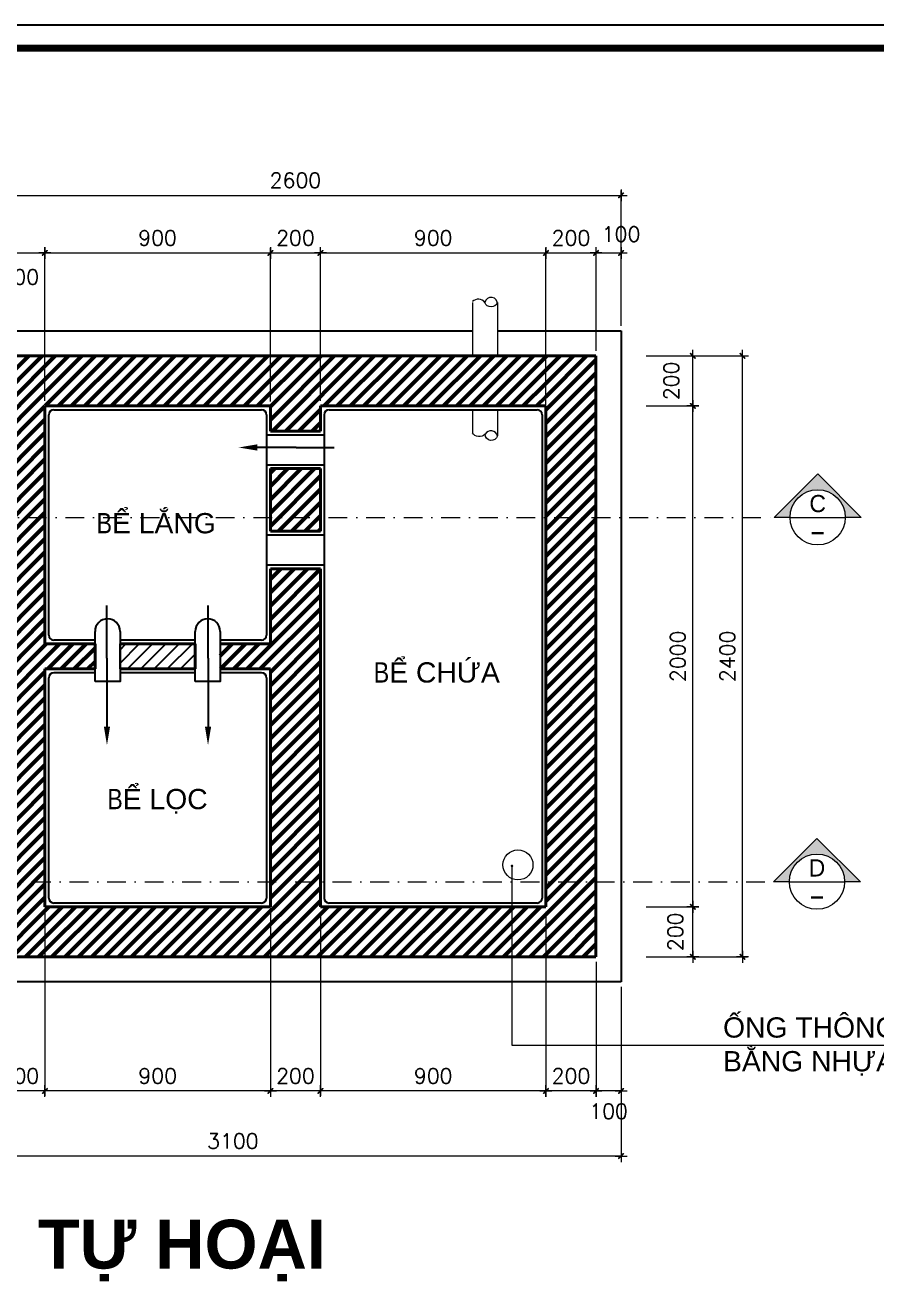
# Model space of a CAD drawing. Header units: millimetres. Extents: x 615730 to 2792744, y 139412 to 597571.
# Drawn here: x 1355554 to 1362344, y 265431 to 275537 of the extents above; entities that cross this region are included whole.
import ezdxf
from ezdxf.enums import TextEntityAlignment as Align

# ---------------------------------------------------------------- set-up
doc = ezdxf.new("R2010")
doc.units = ezdxf.units.MM
doc.header["$MEASUREMENT"] = 0
doc.header["$PDMODE"] = 34
doc.linetypes.add('DASHDOT', pattern=[1, 0.5, -0.25, 0, -0.25])
doc.layers.get('0').update_dxf_attribs({"lineweight": 5})
for name, color, linetype, lineweight in [('B', 4, 'Continuous', 18), ('DIM', 7, 'Continuous', 50), ('HATCH', 42, 'Continuous', 5), ('KT', 148, 'Continuous', 18), ('NETNGOAITUONG', 1, 'Continuous', 40), ('thay', 7, 'Continuous', 15), ('TIM TRUC', 149, 'DASHDOT', 9)]:
    doc.layers.add(name, color=color, linetype=linetype, lineweight=lineweight)
for name, color, linetype in [('GHICHU', 40, 'Continuous'), ('MB', 7, 'Continuous'), ('NET2', 5, 'Continuous'), ('TEXT', 2, 'Continuous')]:
    doc.layers.add(name, color=color, linetype=linetype)
doc.styles.add('AVO', font='', dxfattribs={"height": 200})
doc.styles.add('DIM', font='txt.shx', dxfattribs={"height": 120})
doc.styles.add('Ghi chu', font='')
doc.styles.get("Standard").update_dxf_attribs({"font": ''})
doc.styles.get('AVO').set_extended_font_data('VNI-Helve-Condense')
doc.styles.get('Ghi chu').set_extended_font_data('.VnAvantH')
doc.styles.get('Standard').set_extended_font_data('VNI-Avo')
doc.dimstyles.new('Copy of vu linh50', dxfattribs={"dimscale": 0, "dimtxt": 180, "dimasz": 0.3, "dimexe": 40, "dimexo": 40, "dimgap": 60, "dimtad": 1, "dimdec": 0, "dimlfac": 0.5, "dimtxsty": 'DIM', "dimblk": 'TICK', "dimcen": 250, "dimdle": 40, "dimclrd": 250, "dimclre": 250, "dimclrt": 2, "dimadec": 0, "dimazin": 0, "dimtfac": 1, "dimtdec": 0, "dimtix": 1, "dimtmove": 2, "dimatfit": 3, "dimldrblk": 'DOT', "dimfxl": 1, "dimlwd": -1, "dimlwe": -1, "dimarcsym": 0})
doc.dimstyles.new('vu linh', dxfattribs={"dimscale": 0, "dimtxt": 140, "dimasz": 30, "dimexe": 40, "dimexo": 40, "dimgap": 60, "dimtad": 1, "dimdec": 0, "dimtxsty": 'DIM', "dimblk": 'TICK', "dimcen": 250, "dimdle": 40, "dimclrd": 250, "dimclre": 250, "dimclrt": 2, "dimadec": 0, "dimazin": 0, "dimtfac": 1, "dimtdec": 0, "dimtix": 1, "dimtmove": 2, "dimatfit": 3, "dimldrblk": 'DOT', "dimfxl": 1, "dimlwd": -1, "dimlwe": -1, "dimarcsym": 0})

# ---------------------------------------------------------------- blocks, each defined once
blk = doc.blocks.new('TICK')
at = {"layer": 'B', "ltscale": 3000}
h = blk.add_hatch(color=256, dxfattribs=at)
edge = h.paths.add_edge_path()
edge.add_line((-68.75, -79.36), (-79.36, -68.75))
edge.add_arc((-68.75, -58.15), 15, 135, 225, ccw=False)
edge.add_line((-79.36, -47.54), (47.54, 79.36))
edge.add_arc((58.15, 68.75), 15, 45, 135, ccw=False)
edge.add_line((68.75, 79.36), (79.36, 68.75))
edge.add_arc((68.75, 58.15), 15, -45, 45, ccw=False)
edge.add_line((79.36, 47.54), (-47.54, -79.36))
edge.add_arc((-58.15, -68.75), 15, 225, 315, ccw=False)
for p, q in [((0, 158.16), (0, -158.16)), ((-158.16, 0), (158.16, 0))]:
    blk.add_line(p, q, dxfattribs=at)
blk = doc.blocks.new('*D2500')
at = {"layer": 'DEFPOINTS', "color": 0, "ltscale": 10, "transparency": 16777216}
for p in [(1360472, 272897), (1360884, 272897), (1360472, 272497)]:
    blk.add_point(p, dxfattribs=at)
at = {"layer": 'KT', "color": 250, "ltscale": 10, "transparency": 16777216}
for p, q in [((1360512, 272897), (1360924, 272897)), ((1360884, 272497), (1360884, 272896)), ((1360512, 272497), (1360924, 272497))]:
    blk.add_line(p, q, dxfattribs=at)
at = {"layer": 'KT', "color": 250, "ltscale": 10, "transparency": 16777216, "xscale": 0.3, "yscale": 0.3, "zscale": 0.3}
for p, rotation in [((1360884, 272897), 90), ((1360884, 272497), 270)]:
    blk.add_blockref('TICK', p, dxfattribs=dict(at, rotation=rotation))
at = {"layer": 'KT', "color": 2, "ltscale": 10, "transparency": 16777216, "insert": (1360712, 272697), "char_height": 120, "attachment_point": 5, "rotation": 90, "style": 'DIM'}
blk.add_mtext('200', dxfattribs=at)
blk = doc.blocks.new('_DOT')
at = {"color": 0, "linetype": 'ByBlock'}
blk.add_line((-0.5, 0), (-1, 0), dxfattribs=at)
at = {"color": 0, "linetype": 'ByBlock', "const_width": 0.5}
blk.add_lwpolyline([(-0.25, 0, 1), (0.25, 0, 1)], format="xyb", close=True, dxfattribs=at)
blk = doc.blocks.new('*D2501')
at = {"layer": 'DEFPOINTS', "color": 0, "ltscale": 10, "transparency": 16777216}
for p in [(1360472, 268497), (1360884, 268497), (1360472, 268097)]:
    blk.add_point(p, dxfattribs=at)
at = {"layer": 'KT', "color": 250, "ltscale": 10, "transparency": 16777216}
for p, q in [((1360512, 268497), (1360924, 268497)), ((1360884, 268097), (1360884, 268496)), ((1360512, 268097), (1360924, 268097))]:
    blk.add_line(p, q, dxfattribs=at)
at = {"layer": 'KT', "color": 250, "ltscale": 10, "transparency": 16777216, "xscale": 0.3, "yscale": 0.3, "zscale": 0.3}
for p, rotation in [((1360884, 268497), 90), ((1360884, 268097), 270)]:
    blk.add_blockref('TICK', p, dxfattribs=dict(at, rotation=rotation))
at = {"layer": 'KT', "color": 2, "ltscale": 10, "transparency": 16777216, "insert": (1360744, 268297), "char_height": 120, "attachment_point": 5, "rotation": 90, "style": 'DIM'}
blk.add_mtext('200', dxfattribs=at)
blk = doc.blocks.new('*X631')
at = {"color": 0}
for p, q in [((59070.5, -71815), (59146.9, -71738.5)), ((59070.5, -71762), (59093.9, -71738.5)), ((59100, -71838.5), (59200, -71738.5)), ((59153, -71838.5), (59253, -71738.5)), ((59206, -71838.5), (59306, -71738.5)), ((59259.1, -71838.5), (59359.1, -71738.5)), ((59312.1, -71838.5), (59370.5, -71780.2)), ((59365.1, -71838.5), (59370.5, -71833.2))]:
    blk.add_line(p, q, dxfattribs=at)
blk = doc.blocks.new('*X630')
at = {"color": 0}
for p, q in [((58570.5, -70777), (58759, -70588.5)), ((58570.5, -70724), (58705.9, -70588.5)), ((58570.5, -70671), (58652.9, -70588.5)), ((58570.5, -70617.9), (58599.9, -70588.5)), ((58770.5, -70736.1), (58918.1, -70588.5)), ((58770.5, -70683.1), (58865, -70588.5)), ((58770.5, -70630.1), (58812, -70588.5)), ((58771.1, -70788.5), (58971.1, -70588.5)), ((58824.1, -70788.5), (59024.1, -70588.5)), ((58877.2, -70788.5), (59077.2, -70588.5)), ((58930.2, -70788.5), (59130.2, -70588.5)), ((58983.2, -70788.5), (59183.2, -70588.5)), ((59036.3, -70788.5), (59236.3, -70588.5)), ((59089.3, -70788.5), (59289.3, -70588.5)), ((59142.3, -70788.5), (59342.3, -70588.5)), ((59195.4, -70788.5), (59395.4, -70588.5)), ((59248.4, -70788.5), (59448.4, -70588.5)), ((59301.4, -70788.5), (59501.4, -70588.5)), ((59354.5, -70788.5), (59554.5, -70588.5)), ((59407.5, -70788.5), (59607.5, -70588.5)), ((59460.5, -70788.5), (59660.5, -70588.5)), ((59513.6, -70788.5), (59713.6, -70588.5)), ((59566.6, -70788.5), (59766.6, -70588.5)), ((59619.6, -70788.5), (59819.6, -70588.5)), ((59670.5, -70843.8), (59925.7, -70588.5)), ((59670.5, -70790.7), (59872.7, -70588.5)), ((59678.7, -70888.5), (59978.7, -70588.5)), ((59731.8, -70888.5), (60031.8, -70588.5)), ((59884.8, -70788.5), (60084.8, -70588.5)), ((59937.8, -70788.5), (60137.8, -70588.5)), ((59990.9, -70788.5), (60190.9, -70588.5)), ((60043.9, -70788.5), (60243.9, -70588.5)), ((60096.9, -70788.5), (60296.9, -70588.5)), ((60150, -70788.5), (60350, -70588.5)), ((60203, -70788.5), (60403, -70588.5)), ((60256, -70788.5), (60456, -70588.5)), ((60309.1, -70788.5), (60509.1, -70588.5)), ((60362.1, -70788.5), (60562.1, -70588.5)), ((60415.1, -70788.5), (60615.1, -70588.5)), ((60468.2, -70788.5), (60668.2, -70588.5)), ((60521.2, -70788.5), (60721.2, -70588.5)), ((60574.2, -70788.5), (60770.5, -70592.3)), ((60770.5, -70592.3), (60774.2, -70588.5)), ((60770.5, -70645.3), (60827.3, -70588.5)), ((60770.5, -70698.4), (60880.3, -70588.5)), ((60770.5, -70751.4), (60933.3, -70588.5)), ((58570.5, -70830.1), (58770.5, -70630.1)), ((60770.5, -70804.4), (60970.5, -70604.4)), ((58570.5, -70883.1), (58770.5, -70683.1)), ((60627.3, -70788.5), (60770.5, -70645.3)), ((60770.5, -70857.5), (60970.5, -70657.5)), ((58570.5, -70936.1), (58770.5, -70736.1)), ((60680.3, -70788.5), (60770.5, -70698.4)), ((60770.5, -70910.5), (60970.5, -70710.5)), ((58570.5, -70989.2), (58770.5, -70789.2)), ((60733.3, -70788.5), (60770.5, -70751.4)), ((60770.5, -70963.5), (60970.5, -70763.5)), ((58570.5, -71042.2), (58770.5, -70842.2)), ((59784.8, -70888.5), (59870.5, -70802.9)), ((60770.5, -71016.6), (60970.5, -70816.6)), ((58570.5, -71095.2), (58770.5, -70895.2)), ((59837.8, -70888.5), (59870.5, -70855.9)), ((60770.5, -71069.6), (60970.5, -70869.6)), ((60770.5, -71122.6), (60970.5, -70922.6)), ((58570.5, -71148.3), (58770.5, -70948.3)), ((60770.5, -71175.7), (60970.5, -70975.7)), ((58570.5, -71201.3), (58770.5, -71001.3)), ((59670.5, -71215), (59846.9, -71038.5)), ((59670.5, -71162), (59793.9, -71038.5)), ((59670.5, -71108.9), (59740.9, -71038.5)), ((59670.5, -71055.9), (59687.8, -71038.5)), ((60770.5, -71228.7), (60970.5, -71028.7)), ((58570.5, -71254.3), (58770.5, -71054.3)), ((59670.5, -71268), (59870.5, -71068)), ((60770.5, -71281.7), (60970.5, -71081.7)), ((58570.5, -71307.4), (58770.5, -71107.4)), ((59703, -71288.5), (59870.5, -71121.1)), ((60770.5, -71334.8), (60970.5, -71134.8)), ((58570.5, -71360.4), (58770.5, -71160.4)), ((59756, -71288.5), (59870.5, -71174.1)), ((60770.5, -71387.8), (60970.5, -71187.8)), ((58570.5, -71413.4), (58770.5, -71213.4)), ((59809.1, -71288.5), (59870.5, -71227.1)), ((60770.5, -71440.8), (60970.5, -71240.8)), ((58570.5, -71466.5), (58770.5, -71266.5)), ((59862.1, -71288.5), (59870.5, -71280.2)), ((60770.5, -71493.9), (60970.5, -71293.9)), ((58570.5, -71519.5), (58770.5, -71319.5)), ((60770.5, -71546.9), (60970.5, -71346.9)), ((58570.5, -71572.5), (58770.5, -71372.5)), ((60770.5, -71599.9), (60970.5, -71399.9)), ((58570.5, -71625.6), (58770.5, -71425.6)), ((59670.5, -71586.2), (59818.2, -71438.5)), ((59670.5, -71533.2), (59765.1, -71438.5)), ((59670.5, -71480.2), (59712.1, -71438.5)), ((59670.5, -71639.3), (59870.5, -71439.3)), ((58570.5, -71678.6), (58770.5, -71478.6)), ((59670.5, -71692.3), (59870.5, -71492.3)), ((60770.5, -71653), (60970.5, -71453)), ((58570.5, -71731.6), (58770.5, -71531.6)), ((59577.3, -71838.5), (59870.5, -71545.3)), ((60770.5, -71706), (60970.5, -71506)), ((58570.5, -71784.7), (58770.5, -71584.7)), ((59630.3, -71838.5), (59870.5, -71598.4)), ((60770.5, -71759), (60970.5, -71559)), ((58570.5, -71837.7), (58770.5, -71637.7)), ((59670.5, -71851.4), (59870.5, -71651.4)), ((60770.5, -71812.1), (60970.5, -71612.1)), ((58570.5, -71890.7), (58770.5, -71690.7)), ((59670.5, -71904.4), (59870.5, -71704.4)), ((60770.5, -71865.1), (60970.5, -71665.1)), ((58570.5, -71996.8), (58828.7, -71738.5)), ((58570.5, -71943.8), (58775.7, -71738.5)), ((58781.8, -71838.5), (58881.8, -71738.5)), ((58834.8, -71838.5), (58934.8, -71738.5)), ((59470.5, -71786.2), (59518.2, -71738.5)), ((59471.2, -71838.5), (59571.2, -71738.5)), ((59524.2, -71838.5), (59624.2, -71738.5)), ((60770.5, -71918.1), (60970.5, -71718.1)), ((58887.8, -71838.5), (58970.5, -71755.9)), ((59670.5, -71957.5), (59870.5, -71757.5)), ((60770.5, -71971.2), (60970.5, -71771.2)), ((58570.5, -72049.8), (58770.5, -71849.8)), ((58940.9, -71838.5), (58970.5, -71808.9)), ((59670.5, -72010.5), (59870.5, -71810.5)), ((60770.5, -72024.2), (60970.5, -71824.2)), ((58570.5, -72102.9), (58770.5, -71902.9)), ((59670.5, -72063.5), (59870.5, -71863.5)), ((60770.5, -72077.2), (60970.5, -71877.2)), ((58570.5, -72155.9), (58770.5, -71955.9)), ((59670.5, -72116.6), (59870.5, -71916.6)), ((60770.5, -72130.3), (60970.5, -71930.3)), ((59670.5, -72169.6), (59870.5, -71969.6)), ((60770.5, -72183.3), (60970.5, -71983.3)), ((58570.5, -72208.9), (58770.5, -72008.9)), ((59670.5, -72222.6), (59870.5, -72022.6)), ((60770.5, -72236.3), (60970.5, -72036.3)), ((58570.5, -72262), (58770.5, -72062)), ((59670.5, -72275.7), (59870.5, -72075.7)), ((60770.5, -72289.4), (60970.5, -72089.4)), ((58570.5, -72315), (58770.5, -72115)), ((59670.5, -72328.7), (59870.5, -72128.7)), ((60770.5, -72342.4), (60970.5, -72142.4)), ((58570.5, -72368), (58770.5, -72168)), ((59670.5, -72381.7), (59870.5, -72181.7)), ((60770.5, -72395.4), (60970.5, -72195.4)), ((58570.5, -72421.1), (58770.5, -72221.1)), ((59670.5, -72434.8), (59870.5, -72234.8)), ((60770.5, -72448.5), (60970.5, -72248.5)), ((58570.5, -72474.1), (58770.5, -72274.1)), ((59670.5, -72487.8), (59870.5, -72287.8)), ((60770.5, -72501.5), (60970.5, -72301.5)), ((58570.5, -72527.1), (58770.5, -72327.1)), ((59670.5, -72540.8), (59870.5, -72340.8)), ((60770.5, -72554.5), (60970.5, -72354.5)), ((58070.5, -72549.8), (58231.8, -72388.5)), ((58070.5, -72496.8), (58178.7, -72388.5)), ((58070.5, -72443.8), (58125.7, -72388.5)), ((58070.5, -72390.7), (58072.7, -72388.5)), ((58184.8, -72488.5), (58284.8, -72388.5)), ((58237.8, -72488.5), (58337.8, -72388.5)), ((58290.9, -72488.5), (58390.9, -72388.5)), ((58343.9, -72488.5), (58443.9, -72388.5)), ((58396.9, -72488.5), (58496.9, -72388.5)), ((58450, -72488.5), (58550, -72388.5)), ((58570.5, -72580.2), (58770.5, -72380.2)), ((59670.5, -72593.9), (59870.5, -72393.9)), ((60770.5, -72607.5), (60970.5, -72407.5)), ((58503, -72488.5), (58570.5, -72421.1)), ((58570.5, -72633.2), (58770.5, -72433.2)), ((59670.5, -72646.9), (59870.5, -72446.9)), ((60770.5, -72660.6), (60970.5, -72460.6)), ((58070.5, -72602.9), (58170.5, -72502.9)), ((58556, -72488.5), (58570.5, -72474.1)), ((58570.5, -72686.2), (58770.5, -72486.2)), ((59670.5, -72699.9), (59870.5, -72499.9)), ((58070.5, -72655.9), (58170.5, -72555.9)), ((58570.5, -72739.3), (58770.5, -72539.3)), ((59670.5, -72753), (59870.5, -72553)), ((60770.5, -72713.6), (60970.5, -72513.6)), ((58070.5, -72708.9), (58170.5, -72608.9)), ((58570.5, -72792.3), (58770.5, -72592.3)), ((59487.9, -72988.5), (59870.5, -72606)), ((60770.5, -72766.6), (60970.5, -72566.6)), ((58070.5, -72762), (58170.5, -72662)), ((58570.5, -72845.3), (58770.5, -72645.3)), ((59540.9, -72988.5), (59870.5, -72659)), ((60770.5, -72819.7), (60970.5, -72619.7)), ((58070.5, -72815), (58170.5, -72715)), ((58570.5, -72898.4), (58770.5, -72698.4)), ((59594, -72988.5), (59870.5, -72712.1)), ((60770.5, -72872.7), (60970.5, -72672.7)), ((58570.5, -72951.4), (58770.5, -72751.4)), ((59647, -72988.5), (59870.5, -72765.1)), ((60770.5, -72925.7), (60970.5, -72725.7)), ((58070.5, -72868), (58170.5, -72768)), ((58586.3, -72988.5), (58770.5, -72804.4)), ((58770.5, -72804.4), (58786.3, -72788.5)), ((58770.5, -72857.5), (58839.4, -72788.5)), ((58770.5, -72910.5), (58892.4, -72788.5)), ((58770.5, -72963.5), (58945.4, -72788.5)), ((58798.5, -72988.5), (58998.5, -72788.5)), ((58851.5, -72988.5), (59051.5, -72788.5)), ((58904.5, -72988.5), (59104.5, -72788.5)), ((58957.6, -72988.5), (59157.6, -72788.5)), ((59010.6, -72988.5), (59210.6, -72788.5)), ((59063.6, -72988.5), (59263.6, -72788.5)), ((59116.7, -72988.5), (59316.7, -72788.5)), ((59169.7, -72988.5), (59369.7, -72788.5)), ((59222.7, -72988.5), (59422.7, -72788.5)), ((59275.8, -72988.5), (59475.8, -72788.5)), ((59328.8, -72988.5), (59528.8, -72788.5)), ((59381.8, -72988.5), (59581.8, -72788.5)), ((59434.9, -72988.5), (59634.9, -72788.5)), ((59700, -72988.5), (59900, -72788.5)), ((59753.1, -72988.5), (59953.1, -72788.5)), ((59806.1, -72988.5), (60006.1, -72788.5)), ((59859.1, -72988.5), (60059.1, -72788.5)), ((59912.2, -72988.5), (60112.2, -72788.5)), ((59965.2, -72988.5), (60165.2, -72788.5)), ((60018.2, -72988.5), (60218.2, -72788.5)), ((60071.3, -72988.5), (60271.3, -72788.5)), ((60124.3, -72988.5), (60324.3, -72788.5)), ((60177.3, -72988.5), (60377.3, -72788.5)), ((60230.4, -72988.5), (60430.4, -72788.5)), ((60283.4, -72988.5), (60483.4, -72788.5)), ((60336.4, -72988.5), (60536.4, -72788.5)), ((60389.5, -72988.5), (60589.5, -72788.5)), ((60442.5, -72988.5), (60642.5, -72788.5)), ((60495.5, -72988.5), (60695.5, -72788.5)), ((60548.6, -72988.5), (60748.6, -72788.5)), ((60770.5, -72978.8), (60970.5, -72778.8)), ((58070.5, -72921.1), (58170.5, -72821.1)), ((58639.4, -72988.5), (58770.5, -72857.5)), ((60601.6, -72988.5), (60770.5, -72819.7)), ((60813.7, -72988.5), (60970.5, -72831.8)), ((58070.5, -72974.1), (58170.5, -72874.1)), ((58109.1, -72988.5), (58209.1, -72888.5)), ((58162.1, -72988.5), (58262.1, -72888.5)), ((58215.1, -72988.5), (58315.1, -72888.5)), ((58268.2, -72988.5), (58368.2, -72888.5)), ((58321.2, -72988.5), (58421.2, -72888.5)), ((58374.2, -72988.5), (58474.2, -72888.5)), ((58427.3, -72988.5), (58527.3, -72888.5)), ((58480.3, -72988.5), (58570.5, -72898.4)), ((58692.4, -72988.5), (58770.5, -72910.5)), ((60654.6, -72988.5), (60770.5, -72872.7)), ((60866.8, -72988.5), (60970.5, -72884.8)), ((58533.3, -72988.5), (58570.5, -72951.4)), ((58745.4, -72988.5), (58770.5, -72963.5)), ((60707.7, -72988.5), (60770.5, -72925.7)), ((60919.8, -72988.5), (60970.5, -72937.9)), ((60760.7, -72988.5), (60770.5, -72978.8))]:
    blk.add_line(p, q, dxfattribs=at)
blk = doc.blocks.new('*D2502')
at = {"layer": 'DEFPOINTS', "color": 0, "ltscale": 10, "transparency": 16777216}
for p in [(1360524, 272897), (1361280, 272897), (1360524, 268097)]:
    blk.add_point(p, dxfattribs=at)
at = {"layer": 'KT', "color": 250, "ltscale": 10, "transparency": 16777216}
for p, q in [((1360564, 272897), (1361320, 272897)), ((1361280, 268097), (1361280, 272896)), ((1360564, 268097), (1361320, 268097))]:
    blk.add_line(p, q, dxfattribs=at)
at = {"layer": 'KT', "color": 250, "ltscale": 10, "transparency": 16777216, "xscale": 0.3, "yscale": 0.3, "zscale": 0.3}
for p, rotation in [((1361280, 272897), 90), ((1361280, 268097), 270)]:
    blk.add_blockref('TICK', p, dxfattribs=dict(at, rotation=rotation))
at = {"layer": 'KT', "color": 2, "ltscale": 10, "transparency": 16777216, "insert": (1361160, 270497), "char_height": 120, "attachment_point": 5, "rotation": 90, "style": 'DIM'}
blk.add_mtext('2400', dxfattribs=at)
blk = doc.blocks.new('*D2503')
at = {"layer": 'DEFPOINTS', "color": 0, "ltscale": 10, "transparency": 16777216}
for p in [(1360472, 272497), (1360884, 272497), (1360472, 268497)]:
    blk.add_point(p, dxfattribs=at)
at = {"layer": 'KT', "color": 250, "ltscale": 10, "transparency": 16777216}
for p, q in [((1360512, 272497), (1360924, 272497)), ((1360884, 268497), (1360884, 272496)), ((1360512, 268497), (1360924, 268497))]:
    blk.add_line(p, q, dxfattribs=at)
at = {"layer": 'KT', "color": 250, "ltscale": 10, "transparency": 16777216, "xscale": 0.3, "yscale": 0.3, "zscale": 0.3}
for p, rotation in [((1360884, 272497), 90), ((1360884, 268497), 270)]:
    blk.add_blockref('TICK', p, dxfattribs=dict(at, rotation=rotation))
at = {"layer": 'KT', "color": 2, "ltscale": 10, "transparency": 16777216, "insert": (1360764, 270497), "char_height": 120, "attachment_point": 5, "rotation": 90, "style": 'DIM'}
blk.add_mtext('2000', dxfattribs=at)
blk = doc.blocks.new('*D2504')
at = {"layer": 'DEFPOINTS', "color": 0, "ltscale": 10, "transparency": 16777216}
for p in [(1360111, 268097), (1360311, 267897), (1360111, 267026)]:
    blk.add_point(p, dxfattribs=at)
at = {"layer": 'KT', "color": 250, "ltscale": 10, "transparency": 16777216}
for p, q in [((1360111, 268057), (1360111, 266986)), ((1360311, 267857), (1360311, 266986)), ((1360310, 267026), (1360111, 267026))]:
    blk.add_line(p, q, dxfattribs=at)
at = {"layer": 'KT', "color": 250, "ltscale": 10, "transparency": 16777216, "xscale": 0.3, "yscale": 0.3, "zscale": 0.3, "rotation": 180}
blk.add_blockref('TICK', (1360111, 267026), dxfattribs=at)
at = {"layer": 'KT', "color": 250, "ltscale": 10, "transparency": 16777216, "xscale": 0.3, "yscale": 0.3, "zscale": 0.3}
blk.add_blockref('TICK', (1360311, 267026), dxfattribs=at)
at = {"layer": 'KT', "color": 2, "ltscale": 10, "transparency": 16777216, "insert": (1360211, 266864), "char_height": 120, "attachment_point": 5, "style": 'DIM'}
blk.add_mtext('100', dxfattribs=at)
blk = doc.blocks.new('*D2505')
at = {"layer": 'DEFPOINTS', "color": 0, "ltscale": 10, "transparency": 16777216}
for p in [(1359711, 268497), (1360111, 268097), (1359711, 267026)]:
    blk.add_point(p, dxfattribs=at)
at = {"layer": 'KT', "color": 250, "ltscale": 10, "transparency": 16777216}
for p, q in [((1359711, 268457), (1359711, 266986)), ((1360111, 268057), (1360111, 266986)), ((1360110, 267026), (1359711, 267026))]:
    blk.add_line(p, q, dxfattribs=at)
at = {"layer": 'KT', "color": 250, "ltscale": 10, "transparency": 16777216, "xscale": 0.3, "yscale": 0.3, "zscale": 0.3, "rotation": 180}
blk.add_blockref('TICK', (1359711, 267026), dxfattribs=at)
at = {"layer": 'KT', "color": 250, "ltscale": 10, "transparency": 16777216, "xscale": 0.3, "yscale": 0.3, "zscale": 0.3}
blk.add_blockref('TICK', (1360111, 267026), dxfattribs=at)
at = {"layer": 'KT', "color": 2, "ltscale": 10, "transparency": 16777216, "insert": (1359911, 267146), "char_height": 120, "attachment_point": 5, "style": 'DIM'}
blk.add_mtext('200', dxfattribs=at)
blk = doc.blocks.new('*D2354')
at = {"layer": 'DEFPOINTS', "color": 0, "ltscale": 10, "transparency": 16777216}
for p in [(1357911, 268497), (1359711, 268497), (1357911, 267026)]:
    blk.add_point(p, dxfattribs=at)
at = {"layer": 'KT', "color": 250, "ltscale": 10, "transparency": 16777216}
for p, q in [((1357911, 268457), (1357911, 266986)), ((1359711, 268457), (1359711, 266986)), ((1359710, 267026), (1357911, 267026))]:
    blk.add_line(p, q, dxfattribs=at)
at = {"layer": 'KT', "color": 250, "ltscale": 10, "transparency": 16777216, "xscale": 0.3, "yscale": 0.3, "zscale": 0.3, "rotation": 180}
blk.add_blockref('TICK', (1357911, 267026), dxfattribs=at)
at = {"layer": 'KT', "color": 250, "ltscale": 10, "transparency": 16777216, "xscale": 0.3, "yscale": 0.3, "zscale": 0.3}
blk.add_blockref('TICK', (1359711, 267026), dxfattribs=at)
at = {"layer": 'KT', "color": 2, "ltscale": 10, "transparency": 16777216, "insert": (1358811, 267146), "char_height": 120, "attachment_point": 5, "style": 'DIM'}
blk.add_mtext('900', dxfattribs=at)
blk = doc.blocks.new('*D2355')
at = {"layer": 'DEFPOINTS', "color": 0, "ltscale": 10, "transparency": 16777216}
for p in [(1357511, 268497), (1357911, 268497), (1357511, 267026)]:
    blk.add_point(p, dxfattribs=at)
at = {"layer": 'KT', "color": 250, "ltscale": 10, "transparency": 16777216}
for p, q in [((1357511, 268457), (1357511, 266986)), ((1357911, 268457), (1357911, 266986)), ((1357510, 267026), (1357510, 267026)), ((1357911, 267026), (1357511, 267026)), ((1357911, 267026), (1357911, 267026))]:
    blk.add_line(p, q, dxfattribs=at)
at = {"layer": 'KT', "color": 250, "ltscale": 10, "transparency": 16777216, "xscale": 0.3, "yscale": 0.3, "zscale": 0.3}
blk.add_blockref('TICK', (1357511, 267026), dxfattribs=at)
at = {"layer": 'KT', "color": 250, "ltscale": 10, "transparency": 16777216, "xscale": 0.3, "yscale": 0.3, "zscale": 0.3, "rotation": 180}
blk.add_blockref('TICK', (1357911, 267026), dxfattribs=at)
at = {"layer": 'KT', "color": 2, "ltscale": 10, "transparency": 16777216, "insert": (1357711, 267146), "char_height": 120, "attachment_point": 5, "style": 'DIM'}
blk.add_mtext('200', dxfattribs=at)
blk = doc.blocks.new('*D2356')
at = {"layer": 'DEFPOINTS', "color": 0, "ltscale": 10, "transparency": 16777216}
for p in [(1355711, 268497), (1357511, 268497), (1355711, 267026)]:
    blk.add_point(p, dxfattribs=at)
at = {"layer": 'KT', "color": 250, "ltscale": 10, "transparency": 16777216}
for p, q in [((1355711, 268457), (1355711, 266986)), ((1357511, 268457), (1357511, 266986)), ((1357510, 267026), (1355711, 267026))]:
    blk.add_line(p, q, dxfattribs=at)
at = {"layer": 'KT', "color": 250, "ltscale": 10, "transparency": 16777216, "xscale": 0.3, "yscale": 0.3, "zscale": 0.3, "rotation": 180}
blk.add_blockref('TICK', (1355711, 267026), dxfattribs=at)
at = {"layer": 'KT', "color": 250, "ltscale": 10, "transparency": 16777216, "xscale": 0.3, "yscale": 0.3, "zscale": 0.3}
blk.add_blockref('TICK', (1357511, 267026), dxfattribs=at)
at = {"layer": 'KT', "color": 2, "ltscale": 10, "transparency": 16777216, "insert": (1356611, 267146), "char_height": 120, "attachment_point": 5, "style": 'DIM'}
blk.add_mtext('900', dxfattribs=at)
blk = doc.blocks.new('*D2357')
at = {"layer": 'DEFPOINTS', "color": 0, "ltscale": 10, "transparency": 16777216}
for p in [(1355711, 268497), (1355311, 268277), (1355311, 267026)]:
    blk.add_point(p, dxfattribs=at)
at = {"layer": 'KT', "color": 250, "ltscale": 10, "transparency": 16777216}
for p, q in [((1355711, 268457), (1355711, 266986)), ((1355311, 268237), (1355311, 266986)), ((1355310, 267026), (1355310, 267026)), ((1355711, 267026), (1355311, 267026)), ((1355711, 267026), (1355711, 267026))]:
    blk.add_line(p, q, dxfattribs=at)
at = {"layer": 'KT', "color": 250, "ltscale": 10, "transparency": 16777216, "xscale": 0.3, "yscale": 0.3, "zscale": 0.3}
blk.add_blockref('TICK', (1355311, 267026), dxfattribs=at)
at = {"layer": 'KT', "color": 250, "ltscale": 10, "transparency": 16777216, "xscale": 0.3, "yscale": 0.3, "zscale": 0.3, "rotation": 180}
blk.add_blockref('TICK', (1355711, 267026), dxfattribs=at)
at = {"layer": 'KT', "color": 2, "ltscale": 10, "transparency": 16777216, "insert": (1355511, 267146), "char_height": 120, "attachment_point": 5, "style": 'DIM'}
blk.add_mtext('200', dxfattribs=at)
blk = doc.blocks.new('*D2364')
at = {"layer": 'DEFPOINTS', "color": 0, "ltscale": 10, "transparency": 16777216}
for p in [(1354111, 267857), (1360311, 267857), (1354111, 266506)]:
    blk.add_point(p, dxfattribs=at)
at = {"layer": 'KT', "color": 250, "ltscale": 10, "transparency": 16777216}
for p, q in [((1354111, 267817), (1354111, 266466)), ((1360311, 267817), (1360311, 266466)), ((1360310, 266506), (1354111, 266506))]:
    blk.add_line(p, q, dxfattribs=at)
at = {"layer": 'KT', "color": 250, "ltscale": 10, "transparency": 16777216, "xscale": 0.3, "yscale": 0.3, "zscale": 0.3, "rotation": 180}
blk.add_blockref('TICK', (1354111, 266506), dxfattribs=at)
at = {"layer": 'KT', "color": 250, "ltscale": 10, "transparency": 16777216, "xscale": 0.3, "yscale": 0.3, "zscale": 0.3}
blk.add_blockref('TICK', (1360311, 266506), dxfattribs=at)
at = {"layer": 'KT', "color": 2, "ltscale": 10, "transparency": 16777216, "insert": (1357211, 266626), "char_height": 120, "attachment_point": 5, "style": 'DIM'}
blk.add_mtext('3100', dxfattribs=at)
blk = doc.blocks.new('*D2377')
at = {"layer": 'DEFPOINTS', "color": 0, "ltscale": 10, "transparency": 16777216}
for p in [(1355710, 273719), (1355311, 272897), (1355710, 272497)]:
    blk.add_point(p, dxfattribs=at)
at = {"layer": 'KT', "color": 250, "ltscale": 10, "transparency": 16777216}
for p, q in [((1355311, 272937), (1355311, 273759)), ((1355311, 273719), (1355710, 273719)), ((1355710, 272537), (1355710, 273759))]:
    blk.add_line(p, q, dxfattribs=at)
at = {"layer": 'KT', "color": 250, "ltscale": 10, "transparency": 16777216, "xscale": 0.3, "yscale": 0.3, "zscale": 0.3, "rotation": 180}
blk.add_blockref('TICK', (1355311, 273719), dxfattribs=at)
at = {"layer": 'KT', "color": 250, "ltscale": 10, "transparency": 16777216, "xscale": 0.3, "yscale": 0.3, "zscale": 0.3}
blk.add_blockref('TICK', (1355710, 273719), dxfattribs=at)
at = {"layer": 'KT', "color": 2, "ltscale": 10, "transparency": 16777216, "insert": (1355510, 273527), "char_height": 120, "attachment_point": 5, "style": 'DIM'}
blk.add_mtext('200', dxfattribs=at)
blk = doc.blocks.new('*D2378')
at = {"layer": 'DEFPOINTS', "color": 0, "ltscale": 10, "transparency": 16777216}
for p in [(1357511, 273719), (1355710, 272497), (1357511, 272492)]:
    blk.add_point(p, dxfattribs=at)
at = {"layer": 'KT', "color": 250, "ltscale": 10, "transparency": 16777216}
for p, q in [((1355710, 272537), (1355710, 273759)), ((1355710, 273719), (1357510, 273719)), ((1357511, 272532), (1357511, 273759))]:
    blk.add_line(p, q, dxfattribs=at)
at = {"layer": 'KT', "color": 250, "ltscale": 10, "transparency": 16777216, "xscale": 0.3, "yscale": 0.3, "zscale": 0.3, "rotation": 180}
blk.add_blockref('TICK', (1355710, 273719), dxfattribs=at)
at = {"layer": 'KT', "color": 250, "ltscale": 10, "transparency": 16777216, "xscale": 0.3, "yscale": 0.3, "zscale": 0.3}
blk.add_blockref('TICK', (1357511, 273719), dxfattribs=at)
at = {"layer": 'KT', "color": 2, "ltscale": 10, "transparency": 16777216, "insert": (1356610, 273839), "char_height": 120, "attachment_point": 5, "style": 'DIM'}
blk.add_mtext('900', dxfattribs=at)
blk = doc.blocks.new('*D2379')
at = {"layer": 'DEFPOINTS', "color": 0, "ltscale": 10, "transparency": 16777216}
for p in [(1357911, 273719), (1357511, 272492), (1357911, 272497)]:
    blk.add_point(p, dxfattribs=at)
at = {"layer": 'KT', "color": 250, "ltscale": 10, "transparency": 16777216}
for p, q in [((1357510, 273719), (1357510, 273719)), ((1357511, 272532), (1357511, 273759)), ((1357511, 273719), (1357911, 273719)), ((1357911, 272537), (1357911, 273759)), ((1357911, 273719), (1357911, 273719))]:
    blk.add_line(p, q, dxfattribs=at)
at = {"layer": 'KT', "color": 250, "ltscale": 10, "transparency": 16777216, "xscale": 0.3, "yscale": 0.3, "zscale": 0.3}
blk.add_blockref('TICK', (1357511, 273719), dxfattribs=at)
at = {"layer": 'KT', "color": 250, "ltscale": 10, "transparency": 16777216, "xscale": 0.3, "yscale": 0.3, "zscale": 0.3, "rotation": 180}
blk.add_blockref('TICK', (1357911, 273719), dxfattribs=at)
at = {"layer": 'KT', "color": 2, "ltscale": 10, "transparency": 16777216, "insert": (1357711, 273839), "char_height": 120, "attachment_point": 5, "style": 'DIM'}
blk.add_mtext('200', dxfattribs=at)
blk = doc.blocks.new('*D2380')
at = {"layer": 'DEFPOINTS', "color": 0, "ltscale": 10, "transparency": 16777216}
for p in [(1359711, 273719), (1357911, 272497), (1359711, 272465)]:
    blk.add_point(p, dxfattribs=at)
at = {"layer": 'KT', "color": 250, "ltscale": 10, "transparency": 16777216}
for p, q in [((1357911, 272537), (1357911, 273759)), ((1357911, 273719), (1359710, 273719)), ((1359711, 272505), (1359711, 273759))]:
    blk.add_line(p, q, dxfattribs=at)
at = {"layer": 'KT', "color": 250, "ltscale": 10, "transparency": 16777216, "xscale": 0.3, "yscale": 0.3, "zscale": 0.3, "rotation": 180}
blk.add_blockref('TICK', (1357911, 273719), dxfattribs=at)
at = {"layer": 'KT', "color": 250, "ltscale": 10, "transparency": 16777216, "xscale": 0.3, "yscale": 0.3, "zscale": 0.3}
blk.add_blockref('TICK', (1359711, 273719), dxfattribs=at)
at = {"layer": 'KT', "color": 2, "ltscale": 10, "transparency": 16777216, "insert": (1358811, 273839), "char_height": 120, "attachment_point": 5, "style": 'DIM'}
blk.add_mtext('900', dxfattribs=at)
blk = doc.blocks.new('*D2381')
at = {"layer": 'DEFPOINTS', "color": 0, "ltscale": 10, "transparency": 16777216}
for p in [(1360111, 273719), (1360111, 272897), (1359711, 272465)]:
    blk.add_point(p, dxfattribs=at)
at = {"layer": 'KT', "color": 250, "ltscale": 10, "transparency": 16777216}
for p, q in [((1359710, 273719), (1359710, 273719)), ((1359711, 272505), (1359711, 273759)), ((1359711, 273719), (1360111, 273719)), ((1360111, 272937), (1360111, 273759)), ((1360111, 273719), (1360111, 273719))]:
    blk.add_line(p, q, dxfattribs=at)
at = {"layer": 'KT', "color": 250, "ltscale": 10, "transparency": 16777216, "xscale": 0.3, "yscale": 0.3, "zscale": 0.3}
blk.add_blockref('TICK', (1359711, 273719), dxfattribs=at)
at = {"layer": 'KT', "color": 250, "ltscale": 10, "transparency": 16777216, "xscale": 0.3, "yscale": 0.3, "zscale": 0.3, "rotation": 180}
blk.add_blockref('TICK', (1360111, 273719), dxfattribs=at)
at = {"layer": 'KT', "color": 2, "ltscale": 10, "transparency": 16777216, "insert": (1359911, 273839), "char_height": 120, "attachment_point": 5, "style": 'DIM'}
blk.add_mtext('200', dxfattribs=at)
blk = doc.blocks.new('*D2382')
at = {"layer": 'DEFPOINTS', "color": 0, "ltscale": 10, "transparency": 16777216}
for p in [(1360311, 273719), (1360311, 273097), (1360111, 272897)]:
    blk.add_point(p, dxfattribs=at)
at = {"layer": 'KT', "color": 250, "ltscale": 10, "transparency": 16777216}
for p, q in [((1360111, 272937), (1360111, 273759)), ((1360111, 273719), (1360310, 273719)), ((1360311, 273137), (1360311, 273759))]:
    blk.add_line(p, q, dxfattribs=at)
at = {"layer": 'KT', "color": 250, "ltscale": 10, "transparency": 16777216, "xscale": 0.3, "yscale": 0.3, "zscale": 0.3, "rotation": 180}
blk.add_blockref('TICK', (1360111, 273719), dxfattribs=at)
at = {"layer": 'KT', "color": 250, "ltscale": 10, "transparency": 16777216, "xscale": 0.3, "yscale": 0.3, "zscale": 0.3}
blk.add_blockref('TICK', (1360311, 273719), dxfattribs=at)
at = {"layer": 'KT', "color": 2, "ltscale": 10, "transparency": 16777216, "insert": (1360311, 273869), "char_height": 120, "attachment_point": 5, "style": 'DIM'}
blk.add_mtext('100', dxfattribs=at)
blk = doc.blocks.new('*D2383')
at = {"layer": 'DEFPOINTS', "color": 0, "ltscale": 10, "transparency": 16777216}
for p in [(1360311, 274179), (1355111, 273337), (1360311, 273337)]:
    blk.add_point(p, dxfattribs=at)
at = {"layer": 'KT', "color": 250, "ltscale": 10, "transparency": 16777216}
for p, q in [((1355111, 273377), (1355111, 274219)), ((1360311, 273377), (1360311, 274219)), ((1355111, 274179), (1360310, 274179))]:
    blk.add_line(p, q, dxfattribs=at)
at = {"layer": 'KT', "color": 250, "ltscale": 10, "transparency": 16777216, "xscale": 0.3, "yscale": 0.3, "zscale": 0.3, "rotation": 180}
blk.add_blockref('TICK', (1355111, 274179), dxfattribs=at)
at = {"layer": 'KT', "color": 250, "ltscale": 10, "transparency": 16777216, "xscale": 0.3, "yscale": 0.3, "zscale": 0.3}
blk.add_blockref('TICK', (1360311, 274179), dxfattribs=at)
at = {"layer": 'KT', "color": 2, "ltscale": 10, "transparency": 16777216, "insert": (1357711, 274299), "char_height": 120, "attachment_point": 5, "style": 'DIM'}
blk.add_mtext('2600', dxfattribs=at)
blk = doc.blocks.new('Vet cat ngang')
at = {"layer": 'HATCH'}
blk.add_hatch(color=256, dxfattribs=at).paths.add_polyline_path([(0, 707), (-707, 0), (-450, 0, -1), (450, 0), (707, 0)])
blk.add_line((-450, 0), (450, 0))
blk.add_circle((0, 0), 450)
for p, q in [((-707, 0), (0, 707)), ((707, 0), (0, 707)), ((-450, 0), (-707, 0)), ((707, 0), (450, 0))]:
    blk.add_line(p, q, dxfattribs=at)
at = {"layer": 'TEXT', "style": 'Ghi chu'}
blk.add_attdef('A', text='', height=300, dxfattribs=at).set_placement((0, 50), align=Align.CENTER)
at = {"layer": 'TEXT', "style": 'DIM', "width": 0.75}
blk.add_attdef('KT-00', text='', height=200, dxfattribs=at).set_placement((0, -75), align=Align.TOP_CENTER)

msp = doc.modelspace()

# ---------------------------------------------------------------- linework, layer by layer
at = {"layer": 'KT', "ltscale": 10}
for p, q in [((1359123.6, 273322.4), (1359123.6, 272896.7)), ((1359323.6, 273322.4), (1359323.6, 272896.7)), ((1359123.6, 272466.7), (1359123.6, 272282.3)), ((1359323.6, 272466.7), (1359323.6, 272258.1))]:
    msp.add_line(p, q, dxfattribs=at)
for points in [[(1359323.6, 273322.4, -0.6984101), (1359223.6, 273322.4, 0.4603826), (1359123.9, 273330.3, -0.1660375)], [(1359322.3, 273306.7, 0.9999995), (1359223.6, 273322.4, -0.9240388)], [(1359324.1, 272255.6, 0.6984101), (1359225.3, 272271.4, -0.4775948), (1359123.6, 272282.3, 0.1660375)], [(1359323.6, 272258.1, -0.8741358), (1359225.3, 272271.4, 0.9240388)]]:
    msp.add_lwpolyline(points, format="xyb", dxfattribs=at)
msp.add_circle((1359487.8, 268831.6), 120, dxfattribs=at)
at = {"layer": 'MB', "color": 2}
for p, q in [((1355110.6, 273096.7), (1359123.6, 273096.7)), ((1359323.6, 273096.7), (1360310.6, 273096.7)), ((1360310.6, 273096.7), (1360310.6, 267896.7)), ((1360310.6, 267896.7), (1354110.6, 267896.7))]:
    msp.add_line(p, q, dxfattribs=at)
at = {"layer": 'MB', "color": 1}
for p, q in [((1355740.6, 270666.7), (1355740.6, 272426.7)), ((1355780.6, 272466.7), (1357440.6, 272466.7)), ((1357480.6, 272426.7), (1357480.6, 270666.7)), ((1357940.6, 272426.7), (1357940.6, 268566.7)), ((1357980.6, 272466.7), (1359640.6, 272466.7)), ((1359680.6, 272426.7), (1359680.6, 269261.1)), ((1357480.6, 272266.7), (1357940.6, 272266.7)), ((1357480.6, 272026.7), (1357940.6, 272026.7)), ((1357480.6, 271466.7), (1357940.6, 271466.7)), ((1357480.6, 271226.7), (1357940.6, 271226.7)), ((1356110.6, 270626.7), (1355780.6, 270626.7)), ((1356910.6, 270626.7), (1356310.6, 270626.7)), ((1357440.6, 270626.7), (1357110.6, 270626.7)), ((1356110.6, 270366.7), (1355780.6, 270366.7)), ((1356910.6, 270366.7), (1356310.6, 270366.7)), ((1357440.6, 270366.7), (1357110.6, 270366.7)), ((1355740.6, 268566.7), (1355740.6, 270326.7)), ((1357480.6, 270326.7), (1357480.6, 268566.7)), ((1359680.6, 269261.1), (1359680.6, 268566.7)), ((1357440.6, 268526.7), (1355780.6, 268526.7)), ((1359640.6, 268526.7), (1357980.6, 268526.7))]:
    msp.add_line(p, q, dxfattribs=at)
at = {"layer": 'MB', "color": 5}
for p, q in [((1357716.3, 272165.3), (1357373.8, 272165.3)), ((1357716.3, 272165.3), (1358019.8, 272165.3)), ((1356206.1, 270481.3), (1356206.1, 270903.1)), ((1357013.1, 270481.3), (1357013.1, 270903.1)), ((1356206.1, 270481.3), (1356206.1, 269904.1)), ((1357013.1, 270481.3), (1357013.1, 269904.1))]:
    msp.add_line(p, q, dxfattribs=at)
at = {"layer": 'MB', "color": 6}
for p, q in [((1356310.6, 270396.7), (1356310.6, 270596.7)), ((1357110.6, 270596.7), (1357110.6, 270396.7))]:
    msp.add_line(p, q, dxfattribs=at)
at = {"layer": 'MB', "color": 5}
for points in [[(1357406.4, 272165.3, 50, 0, 0), (1357257.5, 272165.3, 0, 0, 0)], [(1356206.1, 269936.8, 50, 0, 0), (1356206.1, 269787.8, 0, 0, 0)], [(1357013.1, 269936.8, 50, 0, 0), (1357013.1, 269787.8, 0, 0, 0)]]:
    msp.add_lwpolyline(points, format="xyseb", dxfattribs=at)
at = {"layer": 'MB', "color": 2}
for points in [[(1356110.6, 270296.7), (1356110.6, 270696.7)], [(1356310.6, 270696.7), (1356310.6, 270296.7), (1356110.6, 270296.7)], [(1356910.6, 270296.7), (1356910.6, 270696.7)], [(1357110.6, 270696.7), (1357110.6, 270296.7), (1356910.6, 270296.7)]]:
    msp.add_lwpolyline(points, dxfattribs=at)
at = {"layer": 'MB', "color": 1}
for centre, start, end in [((1355780.6, 272426.7), 90, 180), ((1357440.6, 272426.7), 0, 90), ((1357980.6, 272426.7), 90, 180), ((1359640.6, 272426.7), 0, 90), ((1355780.6, 270666.7), 180, 270), ((1357440.6, 270666.7), 270, 0), ((1355780.6, 270326.7), 90, 180), ((1357440.6, 270326.7), 0, 90), ((1355780.6, 268566.7), 180, 270), ((1357440.6, 268566.7), 270, 0), ((1357980.6, 268566.7), 180, 270)]:
    msp.add_arc(centre, 40, start, end, dxfattribs=at)
at = {"layer": 'MB', "color": 2}
for centre in [(1356210.6, 270696.7), (1357010.6, 270696.7)]:
    msp.add_arc(centre, 100, 0, 180, dxfattribs=at)
at = {"layer": 'MB', "color": 5}
msp.add_arc((1359640.6, 268566.7), 40, 270, 0, dxfattribs=at)
at = {"layer": 'NET2', "ltscale": 10}
msp.add_lwpolyline([(1343242.3, 275537.1), (1343242.3, 255273.1), (1371901.4, 255273.1), (1371901.4, 275537.1)], close=True, dxfattribs=at)
at = {"layer": 'NETNGOAITUONG'}
for p, q in [((1355310.6, 272896.7), (1360110.6, 272896.7)), ((1360110.6, 272896.7), (1360110.6, 268096.7)), ((1355710.6, 272496.7), (1357510.6, 272496.7)), ((1355710.6, 270596.7), (1355710.6, 272496.7)), ((1357510.6, 272496.7), (1357510.6, 272296.7)), ((1357910.6, 272496.7), (1357910.6, 272296.7)), ((1357910.6, 272496.7), (1359710.6, 272496.7)), ((1359710.6, 272496.7), (1359710.6, 268496.7)), ((1357510.6, 272296.7), (1357910.6, 272296.7)), ((1357510.6, 271996.7), (1357910.6, 271996.7)), ((1357510.6, 271996.7), (1357510.6, 271496.7)), ((1357910.6, 271996.7), (1357910.6, 271496.7)), ((1357510.6, 271496.7), (1357910.6, 271496.7)), ((1357510.6, 271196.7), (1357910.6, 271196.7)), ((1357510.6, 271196.7), (1357510.6, 270596.7)), ((1357910.6, 271196.7), (1357910.6, 268496.7)), ((1356110.6, 270596.7), (1355710.6, 270596.7)), ((1356110.6, 270396.7), (1356110.6, 270596.7)), ((1356910.6, 270596.7), (1356310.6, 270596.7)), ((1356910.6, 270596.7), (1356910.6, 270396.7)), ((1357510.6, 270596.7), (1357110.6, 270596.7)), ((1355710.6, 268496.7), (1355710.6, 270396.7)), ((1356110.6, 270396.7), (1355710.6, 270396.7)), ((1356910.6, 270396.7), (1356310.6, 270396.7)), ((1357510.6, 270396.7), (1357110.6, 270396.7)), ((1357510.6, 270396.7), (1357510.6, 268496.7)), ((1357510.6, 268496.7), (1355710.6, 268496.7)), ((1359710.6, 268496.7), (1357910.6, 268496.7)), ((1360110.6, 268096.7), (1354310.6, 268096.7))]:
    msp.add_line(p, q, dxfattribs=at)
at = {"layer": 'thay', "lineweight": -2, "ltscale": 10, "const_width": 54.6}
msp.add_lwpolyline([(1371679.3, 275355), (1343943.6, 275355), (1343943.6, 255455.2), (1371679.3, 255455.2)], close=True, dxfattribs=at)
at = {"layer": 'TIM TRUC', "color": 5, "ltscale": 300}
for points in [[(1354674.2, 271607.2), (1361534.4, 271607.2)], [(1346904.4, 268697.2), (1361528.7, 268697.2)]]:
    msp.add_lwpolyline(points, dxfattribs=at)

# ---------------------------------------------------------------- block references
at = {"layer": 'DIM', "ltscale": 2, "xscale": 2, "yscale": 2, "zscale": 2}
msp.add_blockref('*X630', (1238169.7, 414073.8), dxfattribs=at)
at = {"layer": 'MB', "color": 1, "xscale": 2, "yscale": 2, "zscale": 2}
msp.add_blockref('*X631', (1238169.7, 414073.8), dxfattribs=at)
at = {"layer": 'thay'}
ref = msp.add_blockref('Vet cat ngang', (1361880.8, 271607.2), dxfattribs=dict(at, xscale=0.4899999999906868, yscale=0.4899999999906868, zscale=0.4899999999906868))
ref.add_attrib('KT-00', '-', dxfattribs={"layer": 'TEXT', "height": 147, "style": 'Ghi chu', "width": 2}).set_placement((1361880.8, 271571), align=Align.TOP_CENTER)
ref.add_attrib('A', 'C', dxfattribs={"layer": 'TEXT', "height": 137.2, "style": 'Ghi chu'}).set_placement((1361880.8, 271648.8), align=Align.CENTER)
ref = msp.add_blockref('Vet cat ngang', (1361875.2, 268697.2), dxfattribs=dict(at, xscale=0.4899999999906868, yscale=0.4899999999906868, zscale=0.4899999999906868))
ref.add_attrib('KT-00', '-', dxfattribs={"layer": 'TEXT', "height": 147, "style": 'Ghi chu', "width": 2}).set_placement((1361875.2, 268661), align=Align.TOP_CENTER)
ref.add_attrib('A', 'D', dxfattribs={"layer": 'TEXT', "height": 137.2, "style": 'Ghi chu'}).set_placement((1361875.2, 268738.8), align=Align.CENTER)

# ---------------------------------------------------------------- texts
at = {"insert": (1357953.4, 265506.3), "char_height": 390, "width": 26392.6, "attachment_point": 9}
msp.add_mtext('{\\fArial|b1|i0|c0|p34;MẶT BẰNG BỂ TỰ HOẠI}', dxfattribs=at)
at = {"layer": 'GHICHU', "char_height": 161.7, "width": 4320.085, "attachment_point": 7, "style": 'AVO'}
for s, insert in [('{\\C4;B\\fArial|b0|i0|c0|p34;Ể LẮNG}', (1356123.1, 271477.4)), ('{\\C4;B\\fArial|b0|i0|c0|p34;Ể CHỨA}', (1358336.4, 270285.6)), ('{\\C4;B\\fArial|b0|i0|c0|p34;Ể LỌC}', (1356208.7, 269240.7)), ('{\\fArial|b0|i0|c0|p34;\\C3;ỐNG THÔNG HƠI\\PBẰNG NHỰA\\fVNI-Avo|b0|i0|c0|p2; D=30}', (1361125.3, 267147))]:
    msp.add_mtext(s, dxfattribs=dict(at, insert=insert))

# ---------------------------------------------------------------- dimensions: what is measured, and where the dimension line sits
at = {"layer": 'KT', "ltscale": 10}
for base, p1, p2, picture, middle in [((1360310.6, 274179.1), (1355110.6, 273337.5), (1360310.6, 273337.5), '*D2383', (1357710.6, 274299.1)), ((1357510.6, 273719.1), (1355709.9, 272496.7), (1357510.6, 272492.3), '*D2378', (1356610.3, 273839.1)), ((1357910.6, 273719.1), (1357510.6, 272492.3), (1357910.6, 272496.7), '*D2379', (1357710.6, 273839.1)), ((1359710.6, 273719.1), (1357910.6, 272496.7), (1359710.6, 272464.9), '*D2380', (1358810.6, 273839.1)), ((1360110.6, 273719.1), (1359710.6, 272464.9), (1360110.6, 272896.7), '*D2381', (1359910.6, 273839.1)), ((1355310.6, 267026.2), (1355710.6, 268496.7), (1355310.6, 268277), '*D2357', (1355510.6, 267146.2)), ((1355710.6, 267026.2), (1357510.6, 268496.7), (1355710.6, 268496.7), '*D2356', (1356610.6, 267146.2)), ((1357510.6, 267026.2), (1357910.6, 268496.7), (1357510.6, 268496.7), '*D2355', (1357710.6, 267146.2)), ((1357910.6, 267026.2), (1359710.6, 268496.7), (1357910.6, 268496.7), '*D2354', (1358810.6, 267146.2)), ((1359710.6, 267026.2), (1360110.6, 268096.7), (1359710.6, 268496.7), '*D2505', (1359910.6, 267146.2)), ((1354110.6, 266505.7), (1360310.6, 267856.7), (1354110.6, 267856.7), '*D2364', (1357210.6, 266625.7))]:
    dim = msp.add_linear_dim(base=base, p1=p1, p2=p2, dimstyle='Copy of vu linh50', override={"dimscale": 1}, dxfattribs=at)
    dim.commit()
    dim.dimension.update_dxf_attribs({"geometry": picture, "text_midpoint": middle})
for base, p1, p2, picture, middle in [((1360310.6, 273719.1), (1360110.6, 272896.7), (1360310.6, 273096.7), '*D2382', (1360310.6, 273869.1)), ((1355709.9, 273719.1), (1355310.6, 272896.7), (1355709.9, 272496.7), '*D2377', (1355510.3, 273527.3)), ((1360110.6, 267026.2), (1360310.6, 267896.7), (1360110.6, 268096.7), '*D2504', (1360210.6, 266864.3))]:
    dim = msp.add_linear_dim(base=base, p1=p1, p2=p2, dimstyle='Copy of vu linh50', override={"dimscale": 1}, dxfattribs=at)
    dim.commit()
    dim.dimension.update_dxf_attribs({"geometry": picture, "text_midpoint": middle, "dimtype": 160})
for base, p1, p2, picture, middle in [((1360884.4, 272896.7), (1360472, 272496.7), (1360472, 272896.7), '*D2500', (1360712.1, 272696.7)), ((1360884.4, 268496.7), (1360472, 268096.7), (1360472, 268496.7), '*D2501', (1360744, 268296.7))]:
    dim = msp.add_linear_dim(base=base, p1=p1, p2=p2, angle=90, text='200', dimstyle='Copy of vu linh50', override={"dimscale": 1}, dxfattribs=at)
    dim.commit()
    dim.dimension.update_dxf_attribs({"geometry": picture, "text_midpoint": middle, "dimtype": 160})
for base, p1, p2, text, picture, middle in [((1361280, 272896.7), (1360524, 268096.7), (1360524, 272896.7), '2400', '*D2502', (1361160, 270496.7)), ((1360884.4, 272496.7), (1360472, 268496.7), (1360472, 272496.7), '2000', '*D2503', (1360764.4, 270496.7))]:
    dim = msp.add_linear_dim(base=base, p1=p1, p2=p2, angle=90, text=text, dimstyle='Copy of vu linh50', override={"dimscale": 1}, dxfattribs=at)
    dim.commit()
    dim.dimension.update_dxf_attribs({"geometry": picture, "text_midpoint": middle})

# ---------------------------------------------------------------- leaders
msp.add_leader([(1359439.9, 268823.2), (1359439.9, 267392.9), (1362977.6, 267392.9)], dimstyle='vu linh', override={"dimscale": 1, "dimasz": 20, "dimtad": 0}, dxfattribs=at)

doc.saveas('drawing.dxf')
